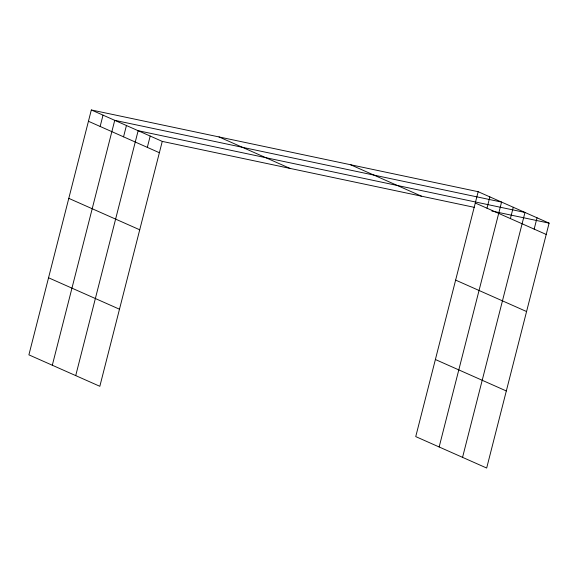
<?xml version="1.0" encoding="UTF-8"?>
<svg xmlns="http://www.w3.org/2000/svg" width="578" height="578" viewBox="0 0 578 578"><rect width="100%" height="100%" fill="white"/><g stroke="black" fill="none" stroke-linecap="round" stroke-linejoin="round"><path stroke-width="0.87" d="M91.324 109.957L28.9 354.856L99.835 386.299L162.259 141.4L91.324 109.957L478.165 191.701L549.1 223.144L486.676 468.043L415.741 436.6L478.165 191.701M100.146 126.459L103.028 115.145M52.309 365.231L114.733 120.332L501.574 202.076L439.15 446.975M123.547 136.834L126.438 125.52M75.718 375.606L138.142 130.707L524.983 212.451L462.559 457.357M147.311 147.368L150.201 136.054M486.987 208.203L489.869 196.888M510.396 218.578L513.278 207.264M534.159 229.119L537.041 217.798M162.259 141.4L474.263 207.336M491.871 211.057L549.1 223.144M475.282 203.015L546.217 234.458M350.506 164.723L421.441 196.173M218.983 136.928L289.918 168.379M455.637 280.099L526.565 311.542M88.441 121.272L159.369 152.715M435.393 359.516L506.321 390.966M68.789 198.355L139.724 229.798M48.545 277.772L119.48 309.216"/></g></svg>
